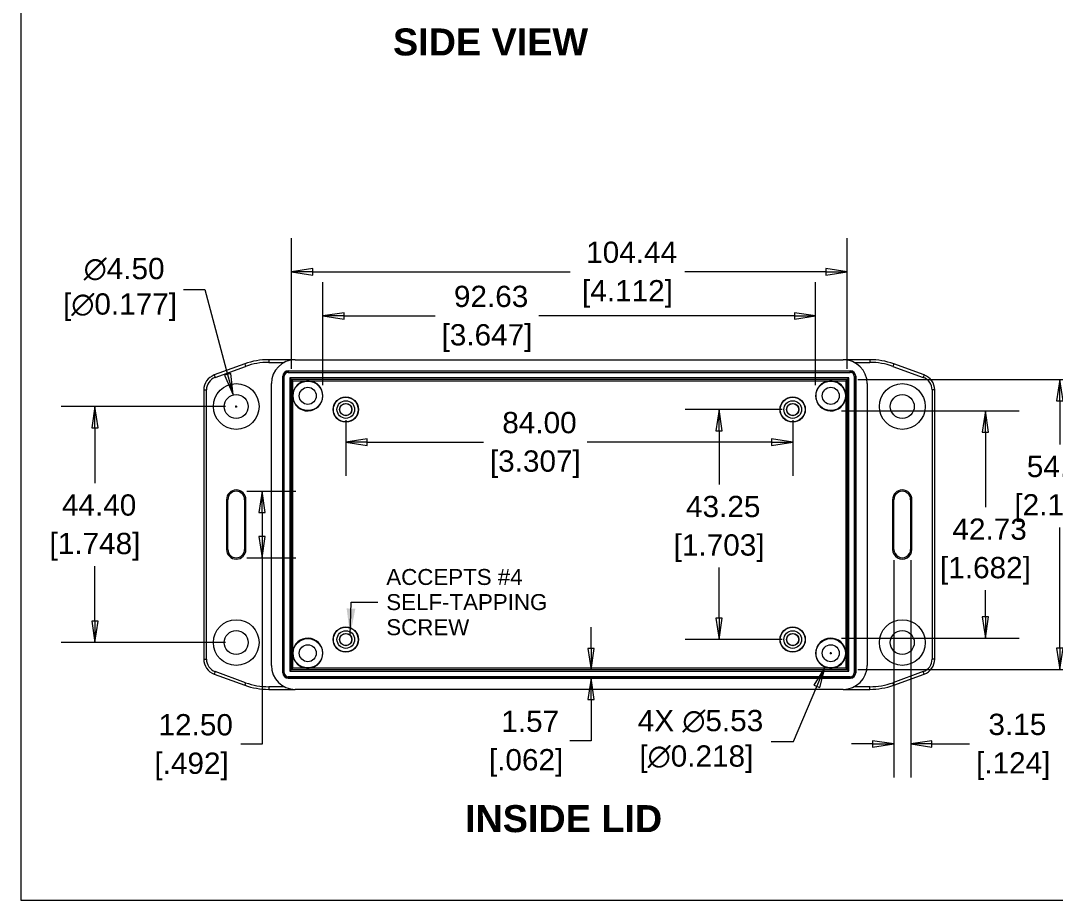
# Model space of a CAD drawing. Header units: millimetres. Extents: x 18 to 539, y 14 to 413.
# Drawn here: x 18.2 to 212.7, y 19.3 to 184.7 of the extents above; entities that cross this region are included whole.
import ezdxf

# ---------------------------------------------------------------- set-up
doc = ezdxf.new("R2010")
doc.units = ezdxf.units.MM
doc.header["$LTSCALE"] = 2
doc.layers.get('0').update_dxf_attribs({"lineweight": 25})
for name, color, linetype, lineweight in [('Dimension (ANSI)', 7, 'Continuous', 9), ('Sketch Geometry (ANSI)', 7, 'Continuous', 9), ('Symbol (ANSI)', 7, 'Continuous', 9), ('Visible (ANSI)', 7, 'Continuous', 9), ('Visible Narrow (ANSI)', 7, 'Continuous', 9)]:
    doc.layers.add(name, color=color, linetype=linetype, lineweight=lineweight)
doc.styles.add('Label Text (ANSI)', font='arialbd.ttf')
doc.styles.add('Note Text (ANSI)', font='arial.ttf')
doc.styles.add('Text Style20', font='arial.ttf')
doc.dimstyles.new('Default - mm (ANSI)', dxfattribs={"dimscale": 2, "dimtxt": 2, "dimasz": 2, "dimexe": 3.175, "dimexo": 1, "dimgap": 0.8, "dimtad": 0, "dimtih": 1, "dimtoh": 1, "dimrnd": 1e-08, "dimzin": 4, "dimdsep": 46, "dimtxsty": 'Note Text (ANSI)', "dimblk": 'Filled-1', "dimcen": 0.09, "dimdle": 10, "dimclrd": 256, "dimclre": 256, "dimclrt": 256, "dimadec": 1, "dimazin": 0, "dimtfac": 1.524, "dimtofl": 0, "dimtmove": 0, "dimatfit": 3, "dimfxl": 0, "dimtolj": 1, "dimtzin": 0, "dimlwd": -1, "dimlwe": -1, "dimarcsym": 0})
doc.dimstyles.new('Default - mm (ANSI)$7', dxfattribs={"dimscale": 2, "dimtxt": 2, "dimasz": 2.5, "dimexe": 3.175, "dimexo": 1, "dimgap": 0.8, "dimtad": 0, "dimtih": 1, "dimtoh": 1, "dimrnd": 1e-08, "dimzin": 4, "dimdsep": 46, "dimtxsty": 'Note Text (ANSI)', "dimblk": 'Filled-1', "dimcen": 0.09, "dimdle": 10, "dimclrd": 256, "dimclre": 256, "dimclrt": 256, "dimadec": 1, "dimazin": 0, "dimtfac": 1.524, "dimtofl": 0, "dimtmove": 0, "dimatfit": 3, "dimfxl": 0, "dimtolj": 1, "dimtzin": 0, "dimlwd": -1, "dimlwe": -1, "dimarcsym": 0})

# ---------------------------------------------------------------- blocks, each defined once
blk = doc.blocks.new('Title Blocks HAMMOND')
at = {"layer": 'Sketch Geometry (ANSI)'}
for p, q in [((9.353, 206.727), (9.353, 9.64)), ((9.353, 9.64), (173.942, 9.64))]:
    blk.add_line(p, q, dxfattribs=at)
at = {"layer": 'Symbol (ANSI)'}
for tag, p, height, style in [('<TITLE>_001', (227.568, 16.349), 5, 'Text Style20'), ('REV:_DD.MM.YYYY_001', (248.641, 6.925), 2, 'Note Text (ANSI)')]:
    blk.add_attdef(tag, p, '', height=height, dxfattribs=dict(at, style=style))
blk = doc.blocks.new('Filled-1')
at = {"color": 0}
for p, q in [((0, 0), (-1, 0.15)), ((-1, 0.15), (-1, -0.15)), ((-1, 0), (0, 0)), ((-1, -0.15), (0, 0))]:
    blk.add_line(p, q, dxfattribs=at)
at = {"color": 0, "flags": 128}
blk.add_lwpolyline([(-1, -0.15), (0, 0), (-1, 0.15), (-1, -0.15)], dxfattribs=at)
at = {"color": 0}
blk.add_solid([(-1, -0.15), (0, 0), (-1, 0.15), (-1, -0.15)], dxfattribs=at)
blk = doc.blocks.new('*D9')
at = {"layer": 'Defpoints', "color": 0, "transparency": 16777216}
for p in [(173.54, 137.49), (69.1, 117.24), (173.54, 117.24)]:
    blk.add_point(p, dxfattribs=at)
at = {"layer": 'Dimension (ANSI)', "transparency": 16777216}
for p, q in [((69.1, 119.24), (69.1, 143.84)), ((173.54, 119.24), (173.54, 143.84)), ((73.1, 137.49), (121.48, 137.49)), ((169.54, 137.49), (143.06, 137.49))]:
    blk.add_line(p, q, dxfattribs=at)
at = {"layer": 'Dimension (ANSI)', "transparency": 16777216, "xscale": 4, "yscale": 4, "zscale": 4, "rotation": 180}
blk.add_blockref('Filled-1', (69.1, 137.49), dxfattribs=at)
at = {"layer": 'Dimension (ANSI)', "transparency": 16777216, "xscale": 4, "yscale": 4, "zscale": 4}
blk.add_blockref('Filled-1', (173.54, 137.49), dxfattribs=at)
at = {"layer": 'Dimension (ANSI)', "transparency": 16777216, "char_height": 4, "attachment_point": 5, "style": 'Note Text (ANSI)'}
for s, insert in [('\\A1; 104.44', (132.27, 141.14)), ('\\A1;[4.112]', (132.27, 133.33))]:
    blk.add_mtext(s, dxfattribs=dict(at, insert=insert))
blk = doc.blocks.new('*D10')
at = {"layer": 'Defpoints', "color": 0, "transparency": 16777216}
for p in [(170.47, 111.33), (170.47, 68.6), (199.56, 68.6)]:
    blk.add_point(p, dxfattribs=at)
at = {"layer": 'Dimension (ANSI)', "transparency": 16777216}
for p, q in [((172.47, 111.33), (205.91, 111.33)), ((199.56, 107.33), (199.56, 93.23)), ((199.56, 72.6), (199.56, 77.62)), ((172.47, 68.6), (205.91, 68.6))]:
    blk.add_line(p, q, dxfattribs=at)
at = {"layer": 'Dimension (ANSI)', "transparency": 16777216, "xscale": 4, "yscale": 4, "zscale": 4}
for p, rotation in [((199.56, 111.33), 90), ((199.56, 68.6), 270)]:
    blk.add_blockref('Filled-1', p, dxfattribs=dict(at, rotation=rotation))
at = {"layer": 'Dimension (ANSI)', "transparency": 16777216, "char_height": 4, "attachment_point": 5, "style": 'Note Text (ANSI)'}
for s, insert in [('\\A1; 42.73', (199.56, 89.07)), ('\\A1;[1.682]', (199.56, 81.26))]:
    blk.add_mtext(s, dxfattribs=dict(at, insert=insert))
blk = doc.blocks.new('*D11')
at = {"layer": 'Defpoints', "color": 0, "transparency": 16777216}
for p in [(167.64, 129.2), (75.01, 114.17), (167.64, 114.17)]:
    blk.add_point(p, dxfattribs=at)
at = {"layer": 'Dimension (ANSI)', "transparency": 16777216}
for p, q in [((75.01, 116.17), (75.01, 135.55)), ((167.64, 116.17), (167.64, 135.55)), ((79.01, 129.2), (96.09, 129.2)), ((163.64, 129.2), (115.63, 129.2))]:
    blk.add_line(p, q, dxfattribs=at)
at = {"layer": 'Dimension (ANSI)', "transparency": 16777216, "xscale": 4, "yscale": 4, "zscale": 4, "rotation": 180}
blk.add_blockref('Filled-1', (75.01, 129.2), dxfattribs=at)
at = {"layer": 'Dimension (ANSI)', "transparency": 16777216, "xscale": 4, "yscale": 4, "zscale": 4}
blk.add_blockref('Filled-1', (167.64, 129.2), dxfattribs=at)
at = {"layer": 'Dimension (ANSI)', "transparency": 16777216, "char_height": 4, "attachment_point": 5, "style": 'Note Text (ANSI)'}
for s, insert in [('\\A1; 92.63', (105.86, 132.84)), ('\\A1;[3.647]', (105.86, 125.04))]:
    blk.add_mtext(s, dxfattribs=dict(at, insert=insert))
blk = doc.blocks.new('*D12')
at = {"layer": 'Defpoints', "color": 0, "transparency": 16777216}
for p in [(173.54, 117.24), (173.54, 62.7), (213.54, 62.7)]:
    blk.add_point(p, dxfattribs=at)
at = {"layer": 'Dimension (ANSI)', "transparency": 16777216}
for p, q in [((175.54, 117.24), (219.89, 117.24)), ((213.54, 113.24), (213.54, 105.03)), ((213.54, 66.7), (213.54, 89.43)), ((175.54, 62.7), (219.89, 62.7))]:
    blk.add_line(p, q, dxfattribs=at)
at = {"layer": 'Dimension (ANSI)', "transparency": 16777216, "xscale": 4, "yscale": 4, "zscale": 4}
for p, rotation in [((213.54, 117.24), 90), ((213.54, 62.7), 270)]:
    blk.add_blockref('Filled-1', p, dxfattribs=dict(at, rotation=rotation))
at = {"layer": 'Dimension (ANSI)', "transparency": 16777216, "char_height": 4, "attachment_point": 5, "style": 'Note Text (ANSI)'}
for s, insert in [('\\A1; 54.54', (213.54, 100.86)), ('\\A1;[2.147]', (213.54, 93.07))]:
    blk.add_mtext(s, dxfattribs=dict(at, insert=insert))
blk = doc.blocks.new('*D23')
at = {"layer": 'Defpoints', "color": 0, "transparency": 16777216}
for p in [(171.55, 68.32), (169.4, 63.22)]:
    blk.add_point(p, dxfattribs=at)
at = {"layer": 'Dimension (ANSI)', "transparency": 16777216}
for p, q in [((170.29, 65.77), (170.65, 65.77)), ((170.47, 65.59), (170.47, 65.95)), ((163.49, 49.17), (167.85, 59.53)), ((159.27, 49.17), (163.49, 49.17))]:
    blk.add_line(p, q, dxfattribs=at)
at = {"layer": 'Dimension (ANSI)', "transparency": 16777216, "xscale": 4, "yscale": 4, "zscale": 4, "rotation": 67.17494081531233}
blk.add_blockref('Filled-1', (169.4, 63.22), dxfattribs=at)
at = {"layer": 'Dimension (ANSI)', "transparency": 16777216, "insert": (145.22, 49.17), "char_height": 4, "attachment_point": 5, "style": 'Note Text (ANSI)'}
blk.add_mtext('\\A1; 4X ∅5.53\\P[∅0.218]', dxfattribs=at)
blk = doc.blocks.new('*D41')
at = {"layer": 'Defpoints', "color": 0, "transparency": 16777216}
for p in [(69.04, 62.64), (68.47, 61.07), (125.43, 61.07)]:
    blk.add_point(p, dxfattribs=at)
at = {"layer": 'Dimension (ANSI)', "transparency": 16777216}
for p, q in [((125.43, 66.64), (125.43, 70.64)), ((125.43, 57.07), (125.43, 49.31)), ((125.43, 49.31), (121.43, 49.31))]:
    blk.add_line(p, q, dxfattribs=at)
at = {"layer": 'Dimension (ANSI)', "transparency": 16777216, "xscale": 4, "yscale": 4, "zscale": 4}
for p, rotation in [((125.43, 62.64), 270), ((125.43, 61.07), 90)]:
    blk.add_blockref('Filled-1', p, dxfattribs=dict(at, rotation=rotation))
at = {"layer": 'Dimension (ANSI)', "transparency": 16777216, "char_height": 4, "attachment_point": 5, "style": 'Note Text (ANSI)'}
for s, insert in [('\\A1; 1.57', (113.21, 52.95)), ('\\A1;[.062]', (113.21, 45.14))]:
    blk.add_mtext(s, dxfattribs=dict(at, insert=insert))
blk = doc.blocks.new('*D42')
at = {"layer": 'Defpoints', "color": 0, "transparency": 16777216}
for p in [(58.14, 114.34), (59.31, 109.99)]:
    blk.add_point(p, dxfattribs=at)
at = {"layer": 'Dimension (ANSI)', "transparency": 16777216}
for p, q in [((48.83, 134.17), (52.83, 134.17)), ((52.83, 134.17), (57.11, 118.21)), ((58.54, 112.17), (58.9, 112.17)), ((58.72, 111.99), (58.72, 112.35))]:
    blk.add_line(p, q, dxfattribs=at)
at = {"layer": 'Dimension (ANSI)', "transparency": 16777216, "xscale": 4, "yscale": 4, "zscale": 4, "rotation": 285.0000000000144}
blk.add_blockref('Filled-1', (58.14, 114.34), dxfattribs=at)
at = {"layer": 'Dimension (ANSI)', "transparency": 16777216, "insert": (36.88, 134.17), "char_height": 4, "attachment_point": 5, "style": 'Note Text (ANSI)'}
blk.add_mtext('\\A1; ∅4.50\\P[∅0.177]', dxfattribs=at)
blk = doc.blocks.new('*D43')
at = {"layer": 'Defpoints', "color": 0, "transparency": 16777216}
for p in [(58.72, 112.17), (32.17, 67.77), (58.72, 67.77)]:
    blk.add_point(p, dxfattribs=at)
at = {"layer": 'Dimension (ANSI)', "transparency": 16777216}
for p, q in [((56.72, 112.17), (25.82, 112.17)), ((32.17, 108.17), (32.17, 97.77)), ((32.17, 71.77), (32.17, 82.16)), ((56.72, 67.77), (25.82, 67.77))]:
    blk.add_line(p, q, dxfattribs=at)
at = {"layer": 'Dimension (ANSI)', "transparency": 16777216, "xscale": 4, "yscale": 4, "zscale": 4}
for p, rotation in [((32.17, 112.17), 90), ((32.17, 67.77), 270)]:
    blk.add_blockref('Filled-1', p, dxfattribs=dict(at, rotation=rotation))
at = {"layer": 'Dimension (ANSI)', "transparency": 16777216, "char_height": 4, "attachment_point": 5, "style": 'Note Text (ANSI)'}
for s, insert in [('\\A1; 44.40', (32.17, 93.61)), ('\\A1;[1.748]', (32.17, 85.8))]:
    blk.add_mtext(s, dxfattribs=dict(at, insert=insert))
blk = doc.blocks.new('*D44')
at = {"layer": 'Defpoints', "color": 0, "transparency": 16777216}
for p in [(58.72, 96.22), (58.72, 83.72), (63.57, 83.72)]:
    blk.add_point(p, dxfattribs=at)
at = {"layer": 'Dimension (ANSI)', "transparency": 16777216}
for p, q in [((60.72, 96.22), (69.92, 96.22)), ((63.57, 92.22), (63.57, 87.72)), ((60.72, 83.72), (69.92, 83.72)), ((63.57, 83.72), (63.57, 48.64)), ((63.57, 48.64), (59.57, 48.64))]:
    blk.add_line(p, q, dxfattribs=at)
at = {"layer": 'Dimension (ANSI)', "transparency": 16777216, "xscale": 4, "yscale": 4, "zscale": 4}
for p, rotation in [((63.57, 96.22), 90), ((63.57, 83.72), 270)]:
    blk.add_blockref('Filled-1', p, dxfattribs=dict(at, rotation=rotation))
at = {"layer": 'Dimension (ANSI)', "transparency": 16777216, "char_height": 4, "attachment_point": 5, "style": 'Note Text (ANSI)'}
for s, insert in [('\\A1; 12.50', (50.33, 52.29)), ('\\A1;[.492]', (50.33, 44.48))]:
    blk.add_mtext(s, dxfattribs=dict(at, insert=insert))
blk = doc.blocks.new('*D45')
at = {"layer": 'Defpoints', "color": 0, "transparency": 16777216}
for p in [(182.35, 85.29), (185.5, 85.29), (182.35, 48.72)]:
    blk.add_point(p, dxfattribs=at)
at = {"layer": 'Dimension (ANSI)', "transparency": 16777216}
for p, q in [((182.35, 83.29), (182.35, 42.37)), ((185.5, 83.29), (185.5, 42.37)), ((178.35, 48.72), (174.35, 48.72)), ((189.5, 48.72), (196.56, 48.72))]:
    blk.add_line(p, q, dxfattribs=at)
at = {"layer": 'Dimension (ANSI)', "transparency": 16777216, "xscale": 4, "yscale": 4, "zscale": 4}
blk.add_blockref('Filled-1', (182.35, 48.72), dxfattribs=at)
at = {"layer": 'Dimension (ANSI)', "transparency": 16777216, "xscale": 4, "yscale": 4, "zscale": 4, "rotation": 180}
blk.add_blockref('Filled-1', (185.5, 48.72), dxfattribs=at)
at = {"layer": 'Dimension (ANSI)', "transparency": 16777216, "char_height": 4, "attachment_point": 5, "style": 'Note Text (ANSI)'}
for s, insert in [('\\A1; 3.15', (204.78, 52.36)), ('\\A1;[.124]', (204.78, 44.55))]:
    blk.add_mtext(s, dxfattribs=dict(at, insert=insert))
blk = doc.blocks.new('*D46')
at = {"layer": 'Defpoints', "color": 0, "transparency": 16777216}
for p in [(163.32, 111.59), (149.49, 68.34), (163.32, 68.34)]:
    blk.add_point(p, dxfattribs=at)
at = {"layer": 'Dimension (ANSI)', "transparency": 16777216}
for p, q in [((161.32, 111.59), (143.14, 111.59)), ((149.49, 107.59), (149.49, 97.49)), ((149.49, 72.34), (149.49, 81.88)), ((161.32, 68.34), (143.14, 68.34))]:
    blk.add_line(p, q, dxfattribs=at)
at = {"layer": 'Dimension (ANSI)', "transparency": 16777216, "xscale": 4, "yscale": 4, "zscale": 4}
for p, rotation in [((149.49, 111.59), 90), ((149.49, 68.34), 270)]:
    blk.add_blockref('Filled-1', p, dxfattribs=dict(at, rotation=rotation))
at = {"layer": 'Dimension (ANSI)', "transparency": 16777216, "char_height": 4, "attachment_point": 5, "style": 'Note Text (ANSI)'}
for s, insert in [('\\A1; 43.25', (149.49, 93.33)), ('\\A1;[1.703]', (149.49, 85.52))]:
    blk.add_mtext(s, dxfattribs=dict(at, insert=insert))
blk = doc.blocks.new('*D47')
at = {"layer": 'Defpoints', "color": 0, "transparency": 16777216}
for p in [(79.32, 111.59), (163.32, 111.59), (163.32, 105.46)]:
    blk.add_point(p, dxfattribs=at)
at = {"layer": 'Dimension (ANSI)', "transparency": 16777216}
for p, q in [((79.32, 109.59), (79.32, 99.11)), ((163.32, 109.59), (163.32, 99.11)), ((83.32, 105.46), (105.18, 105.46)), ((159.32, 105.46), (124.72, 105.46))]:
    blk.add_line(p, q, dxfattribs=at)
at = {"layer": 'Dimension (ANSI)', "transparency": 16777216, "xscale": 4, "yscale": 4, "zscale": 4, "rotation": 180}
blk.add_blockref('Filled-1', (79.32, 105.46), dxfattribs=at)
at = {"layer": 'Dimension (ANSI)', "transparency": 16777216, "xscale": 4, "yscale": 4, "zscale": 4}
blk.add_blockref('Filled-1', (163.32, 105.46), dxfattribs=at)
at = {"layer": 'Dimension (ANSI)', "transparency": 16777216, "char_height": 4, "attachment_point": 5, "style": 'Note Text (ANSI)'}
for s, insert in [('\\A1; 84.00', (114.95, 109.11)), ('\\A1;[3.307]', (114.95, 101.3))]:
    blk.add_mtext(s, dxfattribs=dict(at, insert=insert))

msp = doc.modelspace()

# ---------------------------------------------------------------- linework, layer by layer
at = {"layer": 'Visible (ANSI)'}
for p, q in [((69.8234, 120.968), (64.8234, 120.968)), ((69.8234, 120.968), (172.8234, 120.968)), ((177.8234, 120.968), (172.8234, 120.968)), ((60.3234, 120.1745), (54.5973, 118.0904)), ((68.4733, 118.868), (174.1736, 118.868)), ((188.0495, 118.0904), (182.3234, 120.1745)), ((67.4734, 62.0679), (67.4734, 117.8682)), ((68.7928, 117.5486), (69.0428, 117.2986)), ((69.1023, 117.2391), (69.0428, 117.2986)), ((69.3522, 116.9892), (69.1023, 117.2391)), ((173.2946, 116.9892), (173.5445, 117.2391)), ((173.5445, 117.2391), (173.604, 117.2986)), ((173.854, 117.5486), (173.604, 117.2986)), ((175.1734, 117.8682), (175.1734, 62.0679)), ((52.6234, 115.2714), (52.6234, 64.6647)), ((65.3234, 63.468), (65.3234, 116.468)), ((177.3234, 116.468), (177.3234, 63.468)), ((190.0234, 64.6647), (190.0234, 115.2714)), ((57.1484, 85.293), (57.1484, 94.643)), ((60.2984, 94.643), (60.2984, 85.293)), ((182.3484, 85.293), (182.3484, 94.643)), ((185.4984, 94.643), (185.4984, 85.293)), ((69.0428, 62.6374), (68.7928, 62.3874)), ((69.0428, 62.6374), (69.1023, 62.6969)), ((69.3522, 62.9469), (69.1023, 62.6969)), ((173.2946, 62.9469), (173.5445, 62.6969)), ((173.5445, 62.6969), (173.604, 62.6374)), ((173.854, 62.3874), (173.604, 62.6374)), ((54.5973, 61.8456), (60.3234, 59.7615)), ((174.1736, 61.068), (68.4733, 61.068)), ((182.3234, 59.7615), (188.0495, 61.8456)), ((64.8234, 58.968), (69.8234, 58.968)), ((172.8234, 58.968), (69.8234, 58.968)), ((172.8234, 58.968), (177.8234, 58.968))]:
    msp.add_line(p, q, dxfattribs=at)
for centre, radius in [((72.1734, 114.168), 2.7651), ((170.4734, 114.168), 2.7651), ((58.7234, 112.168), 4.3), ((72.1734, 114.168), 1.6), ((170.4734, 114.168), 1.6), ((183.9234, 112.168), 4.3), ((58.7234, 112.168), 2.25), ((79.3234, 111.593), 2.375), ((79.3234, 111.593), 2.3357), ((163.3234, 111.593), 2.375), ((163.3234, 111.593), 2.3357), ((183.9234, 112.168), 2.25), ((79.3234, 111.593), 1.125), ((163.3234, 111.593), 1.125), ((58.7234, 67.768), 4.3), ((183.9234, 67.768), 4.3), ((58.7234, 67.768), 2.25), ((79.3234, 68.343), 2.375), ((79.3234, 68.343), 2.3357), ((163.3234, 68.343), 2.375), ((163.3234, 68.343), 2.3357), ((183.9234, 67.768), 2.25), ((72.1734, 65.768), 2.7651), ((79.3234, 68.343), 1.125), ((163.3234, 68.343), 1.125), ((170.4734, 65.768), 2.7651), ((72.1734, 65.768), 1.6), ((170.4734, 65.768), 1.6)]:
    msp.add_circle(centre, radius, dxfattribs=at)
for centre, radius, start, end in [((64.8234, 107.8109), 13.1571, 90, 110), ((69.8234, 116.468), 4.5, 90, 180), ((172.8234, 116.468), 4.5, 0, 90), ((177.8234, 107.8109), 13.1571, 70, 90), ((55.6234, 115.2714), 3, 110, 180), ((72.1734, 114.168), 2.8332, 95.276066, 174.723934), ((72.1734, 114.168), 2.8332, 185.276066, 84.723934), ((170.4734, 114.168), 2.8332, 95.276066, 354.723934), ((170.4734, 114.168), 2.8332, 5.276066, 84.723934), ((187.0234, 115.2714), 3, 0, 70), ((58.7234, 94.643), 1.575, 0, 180), ((183.9234, 94.643), 1.575, 0, 180), ((58.7234, 85.293), 1.575, 180, 0), ((183.9234, 85.293), 1.575, 179.999998, 0.000002), ((72.1734, 65.768), 2.8332, 275.276066, 174.723934), ((170.4734, 65.768), 2.8332, 5.276066, 264.723934), ((55.6234, 64.6647), 3, 180, 250), ((72.1734, 65.768), 2.8332, 185.276066, 264.723934), ((170.4734, 65.768), 2.8332, 275.276066, 354.723934), ((187.0234, 64.6647), 3, 290, 0), ((69.8234, 63.468), 4.5, 180, 270), ((172.8234, 63.468), 4.5, 270, 0), ((64.8234, 72.1251), 13.1571, 250, 270), ((177.8234, 72.1251), 13.1571, 270, 290)]:
    msp.add_arc(centre, radius, start, end, dxfattribs=at)
for centre, major_axis in [((68.4736, 117.8679), (-0.7073, 0.7073)), ((174.1733, 117.8679), (0.7073, 0.7073)), ((68.4736, 62.0682), (-0.7073, -0.7073)), ((174.1733, 62.0682), (0.7073, -0.7073))]:
    msp.add_ellipse(centre, major_axis=major_axis, ratio=0.99969546, start_param=5.49793944, end_param=7.06843118, dxfattribs=at)
for points, knots in [([(72.4339, 116.9892), (72.4067, 116.9917), (72.3793, 116.9938), (72.2467, 117.0022), (72.1405, 117.003), (71.9933, 116.9957), (71.9531, 116.9929), (71.9129, 116.9892)], [0.6406304936, 0.6406304936, 0.6406304936, 0.6406304936, 0.6490380721, 0.6490380721, 0.6811161236, 0.6811161236, 0.69321894, 0.69321894, 0.69321894, 0.69321894]), ([(170.7339, 116.9892), (170.7067, 116.9917), (170.6793, 116.9938), (170.5467, 117.0022), (170.4405, 117.003), (170.2933, 116.9957), (170.2531, 116.9929), (170.2129, 116.9892)], [0.6406304936, 0.6406304936, 0.6406304936, 0.6406304936, 0.6490380721, 0.6490380721, 0.6811161236, 0.6811161236, 0.69321894, 0.69321894, 0.69321894, 0.69321894]), ([(69.3522, 114.4285), (69.3497, 114.4013), (69.3476, 114.3739), (69.3392, 114.2413), (69.3384, 114.1351), (69.3457, 113.9879), (69.3485, 113.9477), (69.3522, 113.9075)], [0.6406304936, 0.6406304936, 0.6406304936, 0.6406304936, 0.6490380721, 0.6490380721, 0.6811161236, 0.6811161236, 0.69321894, 0.69321894, 0.69321894, 0.69321894]), ([(173.2946, 113.9075), (173.3043, 114.013), (173.3083, 114.1205), (173.3045, 114.2958), (173.3007, 114.3621), (173.2946, 114.4285)], [0.6730877562, 0.6730877562, 0.6730877562, 0.6730877562, 0.7048854911, 0.7048854911, 0.7241361538, 0.7241361538, 0.7241361538, 0.7241361538]), ([(69.3522, 66.0285), (69.3497, 66.0013), (69.3476, 65.9739), (69.3392, 65.8413), (69.3384, 65.7351), (69.3457, 65.5879), (69.3485, 65.5477), (69.3522, 65.5075)], [0.6406304936, 0.6406304936, 0.6406304936, 0.6406304936, 0.6490380721, 0.6490380721, 0.6811161236, 0.6811161236, 0.69321894, 0.69321894, 0.69321894, 0.69321894]), ([(173.2946, 65.5075), (173.3043, 65.613), (173.3083, 65.7205), (173.3045, 65.8958), (173.3007, 65.9621), (173.2946, 66.0285)], [0.6730877562, 0.6730877562, 0.6730877562, 0.6730877562, 0.7048854911, 0.7048854911, 0.7241361538, 0.7241361538, 0.7241361538, 0.7241361538]), ([(71.9129, 62.9469), (71.9402, 62.9443), (71.9676, 62.9422), (72.1001, 62.9338), (72.2064, 62.933), (72.3535, 62.9403), (72.3938, 62.9431), (72.4339, 62.9469)], [0.6406304937, 0.6406304937, 0.6406304937, 0.6406304937, 0.6490380721, 0.6490380721, 0.6811161236, 0.6811161236, 0.69321894, 0.69321894, 0.69321894, 0.69321894]), ([(170.2129, 62.9469), (170.2402, 62.9443), (170.2676, 62.9422), (170.4001, 62.9338), (170.5064, 62.933), (170.6535, 62.9403), (170.6938, 62.9431), (170.7339, 62.9469)], [0.6406304936, 0.6406304936, 0.6406304936, 0.6406304936, 0.6490380721, 0.6490380721, 0.6811161236, 0.6811161236, 0.69321894, 0.69321894, 0.69321894, 0.69321894])]:
    msp.add_open_spline(points, degree=3, knots=knots, dxfattribs=at)
at = {"layer": 'Visible Narrow (ANSI)'}
for p, q in [((64.8234, 120.968), (64.8234, 120.468)), ((177.8234, 120.968), (177.8234, 120.468)), ((54.7684, 117.6206), (60.4944, 119.7047)), ((60.3234, 120.1745), (60.4944, 119.7047)), ((64.8234, 120.468), (67.7619, 120.468)), ((68.5039, 118.8374), (68.4733, 118.868)), ((68.5039, 118.8374), (68.5039, 118.5874)), ((174.1429, 118.8374), (68.5039, 118.8374)), ((174.1736, 118.868), (174.1429, 118.8374)), ((174.1429, 118.5874), (174.1429, 118.8374)), ((174.885, 120.468), (177.8234, 120.468)), ((182.3234, 120.1745), (182.1524, 119.7047)), ((182.1524, 119.7047), (187.8785, 117.6206)), ((54.5973, 118.0904), (54.7684, 117.6206)), ((67.4734, 117.8682), (67.504, 117.8375)), ((67.504, 117.8375), (67.754, 117.8375)), ((67.504, 117.8375), (67.504, 62.0985)), ((67.754, 62.0985), (67.754, 117.8375)), ((68.5039, 118.5874), (174.1429, 118.5874)), ((68.7928, 117.5486), (68.7928, 62.3874)), ((173.854, 117.5486), (68.7928, 117.5486)), ((69.0428, 62.6374), (69.0428, 117.2986)), ((69.0428, 117.2986), (173.604, 117.2986)), ((69.1023, 117.2391), (69.1023, 62.6969)), ((173.5445, 117.2391), (69.1023, 117.2391)), ((69.3522, 114.4285), (69.3522, 116.9892)), ((69.3522, 116.9892), (71.9129, 116.9892)), ((72.4339, 116.9892), (170.2129, 116.9892)), ((170.7339, 116.9892), (173.2946, 116.9892)), ((173.2946, 116.9892), (173.2946, 114.4285)), ((173.5445, 62.6969), (173.5445, 117.2391)), ((173.604, 117.2986), (173.604, 62.6374)), ((173.854, 62.3874), (173.854, 117.5486)), ((174.8928, 117.8375), (174.8928, 62.0985)), ((174.8928, 117.8375), (175.1428, 117.8375)), ((175.1428, 117.8375), (175.1734, 117.8682)), ((175.1428, 62.0985), (175.1428, 117.8375)), ((188.0495, 118.0904), (187.8785, 117.6206)), ((52.6234, 115.2714), (53.1234, 115.2714)), ((53.1234, 64.6647), (53.1234, 115.2714)), ((189.5234, 115.2714), (189.5234, 64.6647)), ((190.0234, 115.2714), (189.5234, 115.2714)), ((69.3522, 66.0285), (69.3522, 113.9075)), ((173.2946, 113.9075), (173.2946, 66.0285)), ((57.1484, 94.643), (56.8984, 94.643)), ((56.8984, 94.643), (56.8984, 85.293)), ((60.2984, 94.643), (60.5484, 94.643)), ((60.5484, 85.293), (60.5484, 94.643)), ((182.3484, 94.643), (182.0984, 94.643)), ((182.0984, 94.643), (182.0984, 85.293)), ((185.4984, 94.643), (185.7484, 94.643)), ((185.7484, 85.293), (185.7484, 94.643)), ((56.8984, 85.293), (57.1484, 85.293)), ((60.5484, 85.293), (60.2984, 85.293)), ((182.0984, 85.293), (182.3484, 85.293)), ((185.7484, 85.293), (185.4984, 85.293)), ((52.6234, 64.6647), (53.1234, 64.6647)), ((69.3522, 62.9469), (69.3522, 65.5075)), ((173.2946, 65.5075), (173.2946, 62.9469)), ((190.0234, 64.6647), (189.5234, 64.6647)), ((54.7684, 62.3154), (54.5973, 61.8456)), ((60.4944, 60.2313), (54.7684, 62.3154)), ((68.7928, 62.3874), (173.854, 62.3874)), ((173.604, 62.6374), (69.0428, 62.6374)), ((69.1023, 62.6969), (173.5445, 62.6969)), ((71.9129, 62.9469), (69.3522, 62.9469)), ((170.2129, 62.9469), (72.4339, 62.9469)), ((173.2946, 62.9469), (170.7339, 62.9469)), ((187.8785, 62.3154), (182.1524, 60.2313)), ((188.0495, 61.8456), (187.8785, 62.3154)), ((67.504, 62.0985), (67.4734, 62.0679)), ((67.504, 62.0985), (67.754, 62.0985)), ((68.4733, 61.068), (68.5039, 61.0986)), ((174.1429, 61.3486), (68.5039, 61.3486)), ((68.5039, 61.0986), (68.5039, 61.3486)), ((68.5039, 61.0986), (174.1429, 61.0986)), ((174.1429, 61.3486), (174.1429, 61.0986)), ((174.1429, 61.0986), (174.1736, 61.068)), ((174.8928, 62.0985), (175.1428, 62.0985)), ((175.1734, 62.0679), (175.1428, 62.0985)), ((60.4944, 60.2313), (60.3234, 59.7615)), ((67.7619, 59.468), (64.8234, 59.468)), ((64.8234, 59.468), (64.8234, 58.968)), ((177.8234, 59.468), (174.885, 59.468)), ((177.8234, 58.968), (177.8234, 59.468)), ((182.3234, 59.7615), (182.1524, 60.2313))]:
    msp.add_line(p, q, dxfattribs=at)
for centre, radius in [((79.3234, 111.593), 1.6599), ((163.3234, 111.593), 1.6599), ((79.3234, 111.593), 1.1599), ((163.3234, 111.593), 1.1599), ((79.3234, 68.343), 1.6599), ((79.3234, 68.343), 1.1599), ((163.3234, 68.343), 1.6599), ((163.3234, 68.343), 1.1599)]:
    msp.add_circle(centre, radius, dxfattribs=at)
for centre, radius, start, end in [((64.8234, 107.8109), 12.6571, 90, 110), ((177.8234, 107.8109), 12.6571, 70, 90), ((55.6234, 115.2714), 2.5, 110, 180), ((187.0234, 115.2714), 2.5, 0, 70), ((58.7234, 94.643), 1.825, 0, 180), ((183.9234, 94.643), 1.825, 0, 180), ((58.7234, 85.293), 1.825, 180, 0), ((183.9234, 85.293), 1.825, 179.999997, 0.000002), ((55.6234, 64.6647), 2.5, 180, 250), ((187.0234, 64.6647), 2.5, 290, 0), ((64.8234, 72.1251), 12.6571, 250, 270), ((177.8234, 72.1251), 12.6571, 270, 290)]:
    msp.add_arc(centre, radius, start, end, dxfattribs=at)
for centre, major_axis, ratio in [((68.5041, 117.8373), (-0.7072, 0.7072), 0.99984768), ((174.1427, 117.8373), (0.7072, 0.7072), 0.99984768), ((68.5041, 117.8373), (-0.5305, 0.5305), 0.99969546), ((174.1427, 117.8373), (0.5305, 0.5305), 0.99969546), ((68.5041, 62.0987), (-0.7072, -0.7072), 0.99984768), ((68.5041, 62.0987), (-0.5305, -0.5305), 0.99969546), ((174.1427, 62.0987), (0.5305, -0.5305), 0.99969546), ((174.1427, 62.0987), (0.7072, -0.7072), 0.99984768)]:
    msp.add_ellipse(centre, major_axis=major_axis, ratio=ratio, start_param=5.49793944, end_param=7.06843118, dxfattribs=at)

# ---------------------------------------------------------------- block references
at = {"xscale": 2, "yscale": 2, "zscale": 2}
msp.add_blockref('Title Blocks HAMMOND', (-0.4977, 0.025), dxfattribs=at)

# ---------------------------------------------------------------- texts
at = {"layer": 'Symbol (ANSI)', "char_height": 5.08, "attachment_point": 7, "style": 'Label Text (ANSI)'}
for s, insert in [('SIDE VIEW', (88.192, 178.1018)), ('INSIDE LID', (101.7254, 32.0509))]:
    msp.add_mtext(s, dxfattribs=dict(at, insert=insert))
at = {"layer": 'Symbol (ANSI)', "insert": (86.9353, 75.3618), "char_height": 3, "width": 30.281253, "attachment_point": 4, "line_spacing_factor": 0.944221, "style": 'Note Text (ANSI)'}
msp.add_mtext('\\fArial|b0|i0;\\H3.0000;ACCEPTS #4\\PSELF-TAPPING\\PSCREW', dxfattribs=at)

# ---------------------------------------------------------------- dimensions: what is measured, and where the dimension line sits
at = {"layer": 'Dimension (ANSI)'}
for base, p1, p2, angle, text, override, picture, middle in [((173.5445, 137.494), (69.1023, 117.2391), (173.5445, 117.2391), 180, ' <>\\X[4.112]', {"dimgap": 0.8, "dimtih": 0, "dimtoh": 0, "dimdec": 2, "dimpost": '\\X', "dimtol": 0, "dimlim": 0, "dimtp": 0, "dimtm": 0, "dimtdec": 2, "dimatfit": 1}, '*D9', (132.2716, 137.494)), ((167.6402, 129.1998), (75.0066, 114.168), (167.6402, 114.168), 180, ' <>\\X[3.647]', {"dimgap": 0.8, "dimtih": 0, "dimtoh": 0, "dimdec": 2, "dimpost": '\\X', "dimtol": 0, "dimlim": 0, "dimtp": 0, "dimtm": 0, "dimtdec": 2, "dimatfit": 1}, '*D11', (105.8612, 129.1998)), ((213.5445, 62.6969), (173.5445, 117.2391), (173.5445, 62.6969), 90, ' <>\\X[2.147]', {"dimgap": 0.8, "dimdec": 2, "dimpost": '\\X', "dimtol": 0, "dimlim": 0, "dimtp": 0, "dimtm": 0, "dimtdec": 2, "dimatfit": 1}, '*D12', (213.5445, 97.2291)), ((163.3234, 105.4635), (79.3234, 111.593), (163.3234, 111.593), 180, ' <>\\X[3.307]', {"dimgap": 0.8, "dimtih": 0, "dimtoh": 0, "dimdec": 2, "dimpost": '\\X', "dimtol": 0, "dimlim": 0, "dimtp": 0, "dimtm": 0, "dimtdec": 2, "dimatfit": 1}, '*D47', (114.9484, 105.4635)), ((32.1736, 67.768), (58.7234, 112.168), (58.7234, 67.768), 90, ' <>\\X[1.748]', {"dimgap": 0.8, "dimdec": 2, "dimpost": '\\X', "dimtol": 0, "dimlim": 0, "dimtp": 0, "dimtm": 0, "dimtdec": 2, "dimatfit": 1}, '*D43', (32.1736, 89.968)), ((149.4853, 68.343), (163.3234, 111.593), (163.3234, 68.343), 90, ' <>\\X[1.703]', {"dimgap": 0.8, "dimdec": 2, "dimpost": '\\X', "dimtol": 0, "dimlim": 0, "dimtp": 0, "dimtm": 0, "dimtdec": 2, "dimatfit": 1}, '*D46', (149.4853, 89.6838)), ((199.5643, 68.6012), (170.4734, 111.3349), (170.4734, 68.6012), 90, ' <>\\X[1.682]', {"dimgap": 0.8, "dimdec": 2, "dimpost": '\\X', "dimtol": 0, "dimlim": 0, "dimtp": 0, "dimtm": 0, "dimtdec": 2, "dimatfit": 1}, '*D10', (199.5643, 85.4241)), ((63.5679, 83.718), (58.7234, 96.218), (58.7234, 83.718), 90, ' <>\\X[.492]', {"dimgap": 0.8, "dimdec": 2, "dimpost": '\\X', "dimtol": 0, "dimlim": 0, "dimtp": 0, "dimtm": 0, "dimtdec": 2, "dimatfit": 2}, '*D44', (50.3335, 48.6431)), ((182.3484, 48.716), (185.4984, 85.293), (182.3484, 85.293), 180, ' <>\\X[.124]', {"dimgap": 0.8, "dimtih": 0, "dimtoh": 0, "dimdec": 2, "dimpost": '\\X', "dimtol": 0, "dimlim": 0, "dimtp": 0, "dimtm": 0, "dimtdec": 2, "dimatfit": 1}, '*D45', (204.7801, 48.716)), ((125.4253, 61.068), (69.0428, 62.6374), (68.4733, 61.068), 90, ' <>\\X[.062]', {"dimgap": 0.8, "dimdec": 2, "dimpost": '\\X', "dimse1": 1, "dimse2": 1, "dimtol": 0, "dimlim": 0, "dimtp": 0, "dimtm": 0, "dimtdec": 2, "dimatfit": 1}, '*D41', (113.2059, 49.3083))]:
    dim = msp.add_linear_dim(base=base, p1=p1, p2=p2, angle=angle, text=text, dimstyle='Default - mm (ANSI)', override=override, dxfattribs=at)
    dim.commit()
    dim.dimension.update_dxf_attribs({"geometry": picture, "text_midpoint": middle, "dimtype": 160})
for p1, p2, text, picture, middle in [((59.3058, 109.9947), (58.1411, 114.3413), ' <>\\X[∅0.177]', '*D42', (36.8808, 134.1726)), ((171.546, 68.3166), (169.4008, 63.2195), ' 4X <>\\X[∅0.218]', '*D23', (145.2178, 49.1724))]:
    dim = msp.add_diameter_dim_2p(p1=p1, p2=p2, text=text, dimstyle='Default - mm (ANSI)', override={"dimgap": 0.8, "dimdec": 2, "dimlfac": 1, "dimpost": '\\X', "dimtol": 0, "dimlim": 0, "dimtp": 0, "dimtm": 0, "dimtdec": 2}, dxfattribs=at)
    dim.commit()
    dim.dimension.update_dxf_attribs({"geometry": picture, "text_midpoint": middle, "dimtype": 163})

# ---------------------------------------------------------------- leaders
at = {"layer": 'Symbol (ANSI)', "annotation_type": 0, "has_hookline": 1, "hookline_direction": 0, "text_width": 29.824}
msp.add_leader([(80.1426, 69.1642), (80.3353, 75.3618), (85.3353, 75.3618)], dimstyle='Default - mm (ANSI)$7', override={"dimtad": 0}, dxfattribs=at)

doc.saveas('drawing.dxf')
